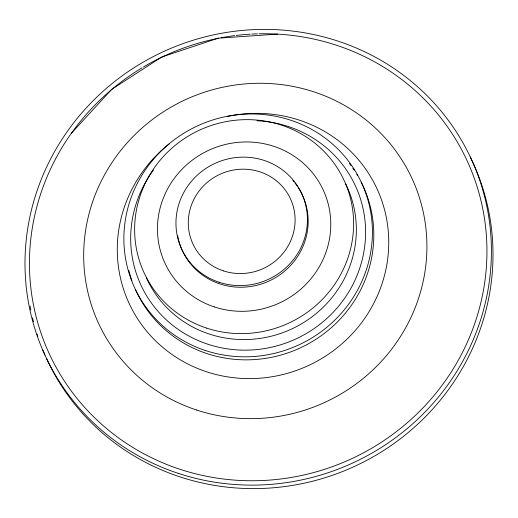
<?xml version="1.0" encoding="UTF-8"?>
<svg xmlns="http://www.w3.org/2000/svg" width="518" height="518" viewBox="0 0 518 518"><rect width="100%" height="100%" fill="white"/><g stroke="black" fill="none" stroke-linecap="round" stroke-linejoin="round"><path stroke-width="0.78" d="M71.523 133.132L111.642 89.407L161.707 57.012L218.292 38.157L277.551 34.136M227.285 116.492A136.551 131.773 -24.7 0 1 386.655 265.624A136.551 131.773 -24.7 0 1 182.983 361.396A136.551 131.773 -24.7 0 1 169.541 143.641M256.915 120.759A118.169 114.031 -24.7 0 1 361.629 261.966A118.169 114.031 -24.7 0 1 197.416 340.209A118.169 114.031 -24.7 0 1 153.406 170.079M345.448 183.469A110.159 106.307 -24.7 0 1 292.275 328.703A110.159 106.307 -24.7 0 1 146.238 277.441M361.163 182.116A125.026 120.655 -24.7 0 1 301.554 347.293A125.026 120.655 -24.7 0 1 135.489 289.659M131.883 280.626A125.026 120.655 -24.7 0 1 128.833 270.493M349.449 163.604A125.026 120.655 -24.7 0 1 350.919 165.546M352.823 168.195A125.026 120.655 -24.7 0 1 354.202 170.215M356.824 174.333A125.026 120.655 -24.7 0 1 357.66 175.731M298.148 187.432A66.142 63.831 -24.7 0 1 266.006 282.329A66.142 63.831 -24.7 0 1 177.687 235.794M292.851 180.452A66.142 63.831 -24.7 0 1 293.881 181.656M294.884 182.886A66.142 63.831 -24.7 0 1 297.261 186.104M259.052 33.806A230.134 222.08 -24.7 0 1 473.193 327.875A230.134 222.08 -24.7 0 1 112.011 432.964A230.134 222.08 -24.7 0 1 142.016 67.858M143.402 67.036A230.134 222.08 -24.7 0 1 161.046 57.543M161.765 57.2A230.134 222.08 -24.7 0 1 218.732 38.222M221.102 37.769A230.134 222.08 -24.7 0 1 234.699 35.632M236.312 35.431A230.134 222.08 -24.7 0 1 250.11 34.182M251.735 34.091A230.134 222.08 -24.7 0 1 257.427 33.851M470.227 156.993A234.622 226.411 -24.7 0 1 357.375 465.054A234.622 226.411 -24.7 0 1 46.639 358.773M45.008 355.134A234.622 226.411 -24.7 0 1 42.832 349.98M37.814 336.402A234.622 226.411 -24.7 0 1 37.063 334.104M33.495 321.723A234.622 226.411 -24.7 0 1 32.537 317.825M30.834 310.017A234.622 226.411 -24.7 0 1 30.089 306.112M214.381 306.928A87.192 84.143 -24.7 0 0 329.48 209.777A87.192 84.143 -24.7 0 0 188.481 163.196A87.192 84.143 -24.7 0 0 214.381 306.928M219.133 282.278A66.142 63.831 -24.7 0 0 306.449 208.579A66.142 63.831 -24.7 0 0 199.488 173.245A66.142 63.831 -24.7 0 0 219.133 282.278M196.419 409.965A172.656 166.615 -24.7 0 0 424.346 217.573A172.656 166.615 -24.7 0 0 145.137 125.337A172.656 166.615 -24.7 0 0 196.419 409.965M206.546 328.082A110.159 106.307 -24.7 0 0 351.968 205.335A110.159 106.307 -24.7 0 0 173.828 146.484A110.159 106.307 -24.7 0 0 206.546 328.082M223.368 270.856A53.736 51.852 -24.7 0 0 294.302 210.981A53.736 51.852 -24.7 0 0 207.407 182.271A53.736 51.852 -24.7 0 0 223.368 270.856M205.504 350.537A125.026 120.655 -24.7 0 0 370.558 211.221A125.026 120.655 -24.7 0 0 168.369 144.425A125.026 120.655 -24.7 0 0 205.504 350.537M178.186 473.329A234.622 226.411 -24.7 0 0 487.911 211.888A234.622 226.411 -24.7 0 0 108.502 86.551A234.622 226.411 -24.7 0 0 178.186 473.329"/></g></svg>
